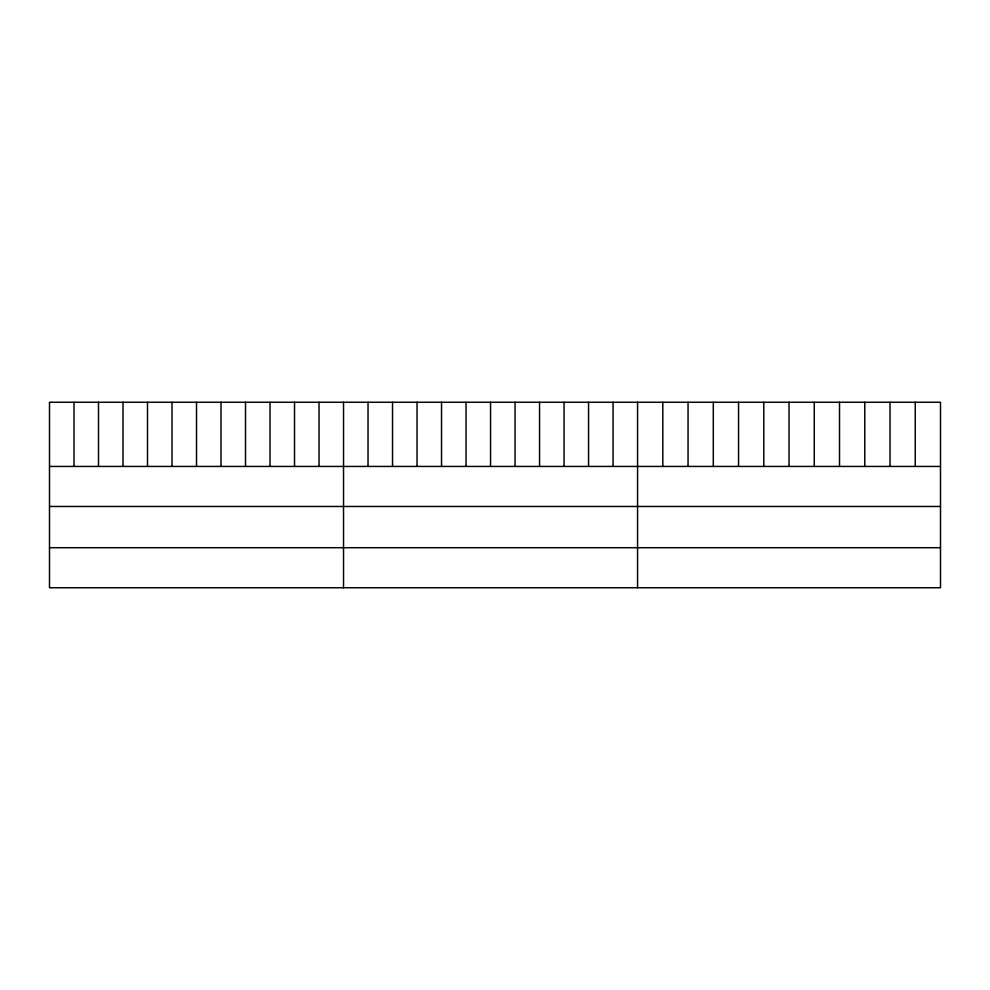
<?xml version="1.0" encoding="UTF-8"?>
<svg xmlns="http://www.w3.org/2000/svg" width="990" height="990" viewBox="0 0 990 990"><rect width="100%" height="100%" fill="white"/><g stroke="black" fill="none" stroke-linecap="round" stroke-linejoin="round"><path stroke-width="1.49" d="M940.5 466.439L940.5 587.738L49.5 587.738L49.5 402.262L940.5 402.262L940.5 466.439L49.5 466.439M49.5 506.472L940.5 506.472M49.5 547.705L940.5 547.705M915.255 402.262L915.255 466.439M890.01 402.262L890.01 466.439M864.765 402.262L864.765 466.439M839.52 402.262L839.52 466.439M814.275 402.262L814.275 466.439M789.03 402.262L789.03 466.439M763.785 402.262L763.785 466.439M738.54 402.262L738.54 466.439M713.295 402.262L713.295 466.439M688.05 402.262L688.05 466.439M662.805 402.262L662.805 466.439M637.56 402.262L637.56 587.738M613.058 402.262L613.058 466.439M588.555 402.262L588.555 466.439M564.053 402.262L564.053 466.439M539.55 402.262L539.55 466.439M515.048 402.262L515.048 466.439M490.545 402.262L490.545 466.439M466.043 402.262L466.043 466.439M441.54 402.262L441.54 466.439M417.038 402.262L417.038 466.439M392.535 402.262L392.535 466.439M368.032 402.262L368.032 466.439M343.53 402.262L343.53 587.738M319.028 402.262L319.028 466.439M294.525 402.262L294.525 466.439M270.022 402.262L270.022 466.439M245.52 402.262L245.52 466.439M221.018 402.262L221.018 466.439M196.515 402.262L196.515 466.439M172.013 402.262L172.013 466.439M147.51 402.262L147.51 466.439M123.008 402.262L123.008 466.439M98.505 402.262L98.505 466.439M74.002 402.262L74.002 466.439"/></g></svg>
